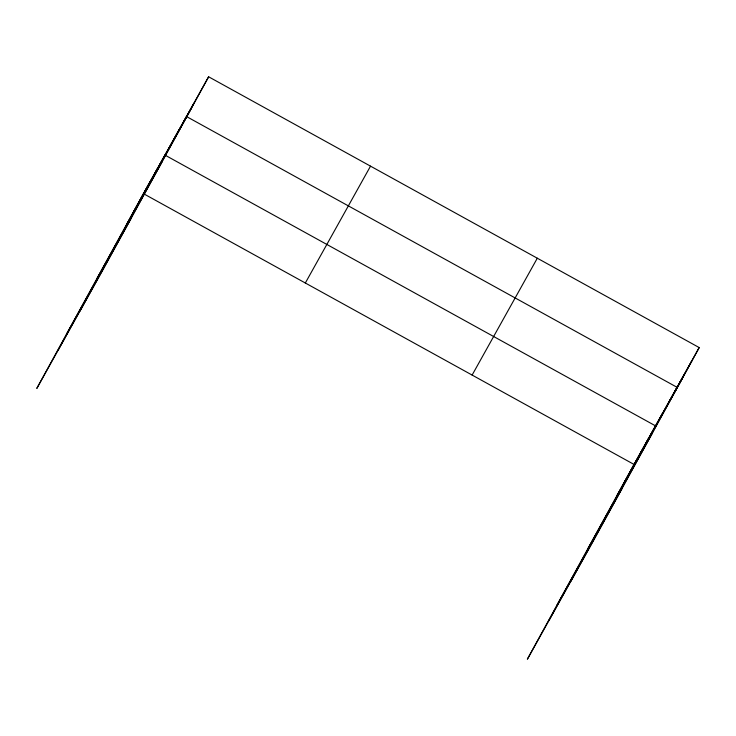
<?xml version="1.0" encoding="UTF-8"?>
<svg xmlns="http://www.w3.org/2000/svg" width="736" height="736" viewBox="0 0 736 736"><rect width="100%" height="100%" fill="white"/><g stroke="black" fill="none" stroke-linecap="round" stroke-linejoin="round"><path stroke-width="1.1" d="M208.628 76.792L143.437 193.642L36.8 388.424L101.991 271.575L208.628 76.792L699.2 347.576L592.563 542.358L527.372 659.208L634.009 464.425L699.2 347.576M133.63 211.802L150.613 180.789M140.806 198.95L157.78 167.937M58.31 349.867L164.956 155.084L655.528 425.868L548.881 620.65M155.149 173.236L179.299 129.37M79.828 311.3L186.466 116.518L677.037 387.302L570.391 582.084M176.879 134.283L193.853 103.279M624.202 482.586L648.352 438.72M645.72 444.02L662.694 413.006M667.451 405.067L684.425 374.063M674.838 391.828L691.812 360.815M126.463 224.655L191.654 107.796M96.876 278.696L162.058 161.846M66.387 334.383L131.578 217.525M305.33 283.001L370.521 166.152M472.126 375.066L537.308 258.216M617.035 495.438L682.226 378.58M587.448 549.479L652.63 432.63M556.959 605.167L622.15 488.308M143.437 193.642L634.009 464.425"/></g></svg>
